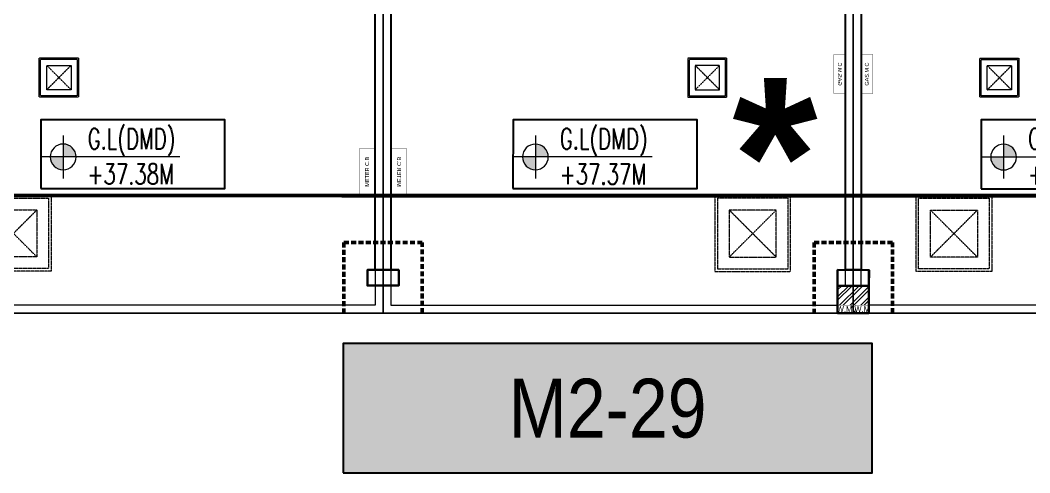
# Model space of a CAD drawing. Header units: centimetres. Extents: x -6122352 to 7132207, y -1694241 to 1947892.
# Drawn here: x 100188 to 113070, y -134505 to -128730 of the extents above; entities that cross this region are included whole.
import ezdxf
from ezdxf.enums import TextEntityAlignment as Align
from ezdxf.xclip import XClip

# ---------------------------------------------------------------- set-up
doc = ezdxf.new("R2010")
doc.units = ezdxf.units.CM
doc.header["$MEASUREMENT"] = 0
doc.header["$XCLIPFRAME"] = 2
for name, pattern in [('23585-XR-AR-END-SETTING OUT PLAN$0$HIDDEN', [0.375, 0.25, -0.125]), ('DASHED2', [0.375, 0.25, -0.125]), ('XR-AR-END-SETTING OUT PLAN$0$23261-XR-AR-SI-GF$0$HIDDEN', [0.375, 0.25, -0.125])]:
    doc.linetypes.add(name, pattern=pattern)
doc.layers.add('08-Compound Wall-4', color=7, linetype='Continuous', lineweight=25, true_color=0xff4405)
for name, color, linetype, lineweight in [('23585-XR-AR-102-6P-GF$0$A-FLOR-XREF', 7, 'Continuous', 9), ('23585-XR-AR-DAMAC PLOT LIMITS$0$1-Mid units', 41, 'Continuous', 5), ('23585-XR-AR-END-SETTING OUT PLAN$0$A-FLOR-UNDR', 8, '23585-XR-AR-END-SETTING OUT PLAN$0$HIDDEN', 5), ('23585-XR-AR-MID-ANNO-GF$0$945-4P-1-101-GROUND FLOOR PLAN$0$XR-MIDDLE-GROUND FLOOR PLAN$0$XR-MIDDLE-GROUND FLOOR PLAN$0$-DR-RW', 6, 'Continuous', 5), ('23585-XR-AR-MID-ANNO-GF$0$945-4P-1-101-GROUND FLOOR PLAN$0$XR-MIDDLE-GROUND FLOOR PLAN$0$XR-MIDDLE-GROUND FLOOR PLAN$0$S-ANNO-TXT', 3, 'Continuous', 25), ('23585-XR-AR-WATER METER$0$A-WALL', 7, 'Continuous', 30), ('23585-XR-AR-WATER METER$0$A-WALL-PATT', 8, 'Continuous', 5), ('23585-XR-AR-WATER METER$0$XR-END-GROUND FLOOR PLAN$0$XR-END-GROUND FLOOR PLAN$0$A-FLOR-PATT_EXT', 8, 'Continuous', 5), ('23585-XR-AR-WATER METER$0$XR-END-GROUND FLOOR PLAN$0$XR-MIDDLE TYPE 2-GROUND FLOOR PLAN$0$XR-MIDDLE-GROUND FLOOR PLAN$0$-DR-RW', 6, 'Continuous', 5), ('23585-XR-AR-WATER METER$0$XR-END-GROUND FLOOR PLAN$0$XR-MIDDLE TYPE 2-GROUND FLOOR PLAN$0$XR-MIDDLE-GROUND FLOOR PLAN$0$S-ANNO-TXT', 3, 'Continuous', 25), ('@ Foundations', 4, 'DASHED2', 50), ('A-ANNO-TEXT', 3, 'Continuous', 25), ('XR-AR-MID-SETTING OUT FOR MASTER$0$23585-XR-AR-MID-GROUND FLOOR$0$A-FLOR-PATT', 8, 'Continuous', 5), ('XR-AR-MID-SETTING OUT FOR MASTER$0$23585-XR-AR-MID-GROUND FLOOR$0$S-COLS', 51, 'Continuous', 40), ('XREF1$0$36-TAGLVL', 23, 'Continuous', 9)]:
    doc.layers.add(name, color=color, linetype=linetype, lineweight=lineweight)
for name, color, linetype in [('23585-XR-AR-BOUNDARY WALLS AND SETBACKS$0$setback', 7, 'XR-AR-END-SETTING OUT PLAN$0$23261-XR-AR-SI-GF$0$HIDDEN'), ('23585-XR-AR-MID-ANNO-GF$0$945-4P-1-101-GROUND FLOOR PLAN$0$XR-MIDDLE-GROUND FLOOR PLAN$0$XR-MIDDLE-GROUND FLOOR PLAN$0$-LPG-CABINET', 6, 'Continuous'), ('@MI-REF LAYER', 7, 'Continuous'), ('B_TH_6', 7, 'Continuous'), ('PANEL-TAGS', 7, 'Continuous'), ('XR-AR-MID-SETTING OUT FOR MASTER$0$23585-XR-AR-MID-GROUND FLOOR$0$GS-HATCH-FLOOR TILE', 251, 'Continuous'), ('XREF1$0$S-LEVELS', 2, 'Continuous'), ('XREF1$0$TYPICAL NEW PROFILE', 3, 'Continuous')]:
    doc.layers.add(name, color=color, linetype=linetype)
doc.styles.add('23585-XR-AR-MID-ANNO-GF$0$SDC-TEXT', font='arial.ttf')
doc.styles.add('23585-XR-AR-WATER METER$0$XR-END-GROUND FLOOR PLAN$0$XR-MIDDLE TYPE 2-GROUND FLOOR PLAN$0$XR-MIDDLE-GROUND FLOOR PLAN$0$Arial_1', font='arial.ttf', dxfattribs={"height": 0.00295059880239521})
doc.styles.add('Arial', font='arialbd.ttf')
doc.styles.add('PANELTAG_STYLE', font='arial.ttf')
doc.styles.add('XREF1$0$DLT_TEXT', font='romans.shx', dxfattribs={"width": 0.7})

# ---------------------------------------------------------------- blocks, each defined once
blk = doc.blocks.new('23585-XR-AR-BOUNDARY WALLS AND SETBACKS')
at = {"layer": '23585-XR-AR-BOUNDARY WALLS AND SETBACKS$0$setback', "ltscale": 40, "const_width": 0.05}
blk.add_lwpolyline([(496542.761499885, 2768867.879312467), (496546.9163714711, 2768872.413671644), (496550.9697508896, 2768876.837449184), (496555.0231508893, 2768881.261249183), (496559.0765508898, 2768885.685049183), (496563.1299508895, 2768890.108849183), (496567.1835986158, 2768894.532501267), (496571.2369508889, 2768898.956249183), (496575.3899178337, 2768903.48878693), (496561.0131773786, 2768916.663024), (496556.8595734588, 2768912.129974612), (496552.8061982173, 2768907.706201631), (496548.7527982172, 2768903.282401632), (496544.6993982168, 2768898.858601631), (496540.6457484073, 2768894.434747273), (496536.5923982172, 2768890.011001631), (496534.4643735274, 2768887.688574685), (496532.5389294206, 2768885.587326551), (496528.384255858, 2768881.052914259), (496542.7614998849, 2768867.879312467)], dxfattribs=at)
blk = doc.blocks.new('A$C9d9485f6')
at = {"layer": 'A-ANNO-TEXT', "rotation": 312.4881850805905}
blk.add_blockref('23585-XR-AR-BOUNDARY WALLS AND SETBACKS', (-2377088.534775567, -1504219.252137818), dxfattribs=at)
blk = doc.blocks.new('23585-XR-AR-DAMAC PLOT LIMITS')
at = {"layer": '23585-XR-AR-DAMAC PLOT LIMITS$0$1-Mid units', "color": 251, "true_color": 0x636466}
for points in [[(496546.5409000004, 2768905.3091), (496550.5943, 2768909.732899999), (496568.2895, 2768893.519099999), (496564.2358999997, 2768889.0955)], [(496542.4874999998, 2768900.885299999), (496546.5409000004, 2768905.3091), (496564.2358999997, 2768889.0955), (496560.1825000001, 2768884.671700001)], [(496538.4338999996, 2768896.4615), (496542.4874999998, 2768900.885299999), (496560.1825000001, 2768884.671700001), (496556.1290999996, 2768880.2479)]]:
    blk.add_lwpolyline(points, close=True, dxfattribs=at)
blk = doc.blocks.new('A$Cf093b529')
at = {"layer": 'A-ANNO-TEXT'}
blk.add_blockref('23585-XR-AR-DAMAC PLOT LIMITS', (-495391.9901121984, -2768603.441896566), dxfattribs=at)
blk = doc.blocks.new('XR-AR-MID-SETTING OUT FOR MASTER$0$23585-XR-AR-MID-GROUND FLOOR$0$945-4P-1-101-GROUND FLOOR PLAN$0$XR-MIDDLE-CAR PARK HATCH')
at = {"layer": 'XR-AR-MID-SETTING OUT FOR MASTER$0$23585-XR-AR-MID-GROUND FLOOR$0$A-FLOR-PATT'}
blk.add_lwpolyline([(9250.002853021142, 100.0129149327577), (9249.99679574091, 5500.000000009181), (15050.00005108526, 5502.664669244065), (15050.00005108526, 100.450321876061)], close=True, dxfattribs=at)
blk = doc.blocks.new('XR-AR-MID-SETTING OUT FOR MASTER$0$23585-XR-AR-MID-GROUND FLOOR$0$A$C08698786')
at = {"layer": 'XR-AR-MID-SETTING OUT FOR MASTER$0$23585-XR-AR-MID-GROUND FLOOR$0$S-COLS', "color": 252, "lineweight": 30}
for points in [[(-200.1009931564331, 549.9997375011444), (199.8990068435669, 549.9997372627258), (199.8990068435669, 349.999737739563), (-200.1009931564331, 349.9997375011444)], [(5799.899006843567, 549.9997372627258), (6199.899006605148, 549.9997370243073), (6199.899006843567, 349.9997375011444), (5799.899006843567, 349.9997372627258)]]:
    blk.add_lwpolyline(points, close=True, dxfattribs=at)
blk = doc.blocks.new('23585-XR-AR-END-SETTING OUT PLAN$0$MH-800')
at = {"ltscale": 5}
for p, q in [((-294.2866479934596, -650.7456844130211), (305.7133520064239, -50.74568441302017)), ((-294.2866479934596, -50.74568441302108), (305.7133520064239, -650.7456844130202))]:
    blk.add_line(p, q, dxfattribs=at)
for points in [[(-476.9225677270265, 131.8902353205449), (-476.9225677270265, -833.381604146587), (488.3492717399907, -833.381604146588), (488.3492717399907, 131.8902353205449)], [(-444.2866479934597, 99.25431558697892), (-444.2866479934596, -800.7456844130211), (455.7133520064239, -800.7456844130202), (455.7133520064241, 99.2543155869771)], [(-294.2866479934596, -50.74568441302108), (-294.2866479934596, -650.7456844130211), (305.7133520064239, -650.7456844130202), (305.7133520064239, -50.74568441302017)]]:
    blk.add_lwpolyline(points, close=True, dxfattribs=at)
blk = doc.blocks.new('XR-AR-MID-SETTING OUT FOR MASTER')
at = {"layer": '23585-XR-AR-MID-ANNO-GF$0$945-4P-1-101-GROUND FLOOR PLAN$0$XR-MIDDLE-GROUND FLOOR PLAN$0$XR-MIDDLE-GROUND FLOOR PLAN$0$-DR-RW', "ltscale": 100, "const_width": 5}
blk.add_lwpolyline([(5900.05176121055, 1500.450321767838), (5700.05176121055, 1500.450321767838), (5700.05176121055, 2100.450321767838), (5900.05176121055, 2100.450321767838)], close=True, dxfattribs=at)
at = {"layer": '23585-XR-AR-MID-ANNO-GF$0$945-4P-1-101-GROUND FLOOR PLAN$0$XR-MIDDLE-GROUND FLOOR PLAN$0$XR-MIDDLE-GROUND FLOOR PLAN$0$-LPG-CABINET', "ltscale": 100, "const_width": 5}
blk.add_lwpolyline([(250.0585004000168, 3300.452212361579), (250.0585004000168, 2800.452212361579), (100.0585004000168, 2800.452212361579), (100.0585004000168, 3300.452212361579)], close=True, dxfattribs=at)
at = {"layer": '08-Compound Wall-4', "ltscale": 100}
blk.add_blockref('XR-AR-MID-SETTING OUT FOR MASTER$0$23585-XR-AR-MID-GROUND FLOOR$0$945-4P-1-101-GROUND FLOOR PLAN$0$XR-MIDDLE-CAR PARK HATCH', (-9150.000085264444, 0.1875896453857422), dxfattribs=at)
at = {"layer": '23585-XR-AR-END-SETTING OUT PLAN$0$A-FLOR-UNDR', "color": 8, "ltscale": 100, "xscale": -0.5182770836547854, "yscale": 0.5182770836547854, "zscale": 0.5182770836547854, "rotation": 270.0000009865863}
blk.add_blockref('23585-XR-AR-END-SETTING OUT PLAN$0$MH-800', (2044.600959901667, 3001.106258045715, -0.002995261741824737), dxfattribs=at)
at = {"layer": '23585-XR-AR-END-SETTING OUT PLAN$0$A-FLOR-UNDR', "color": 8, "ltscale": 100, "xscale": -1, "rotation": 270.0000009865863}
blk.add_blockref('23585-XR-AR-END-SETTING OUT PLAN$0$MH-800', (1633.529236924, 1009.498782204852), dxfattribs=at)
at = {"layer": 'XR-AR-MID-SETTING OUT FOR MASTER$0$23585-XR-AR-MID-GROUND FLOOR$0$GS-HATCH-FLOOR TILE', "color": 8}
blk.add_blockref('XR-AR-MID-SETTING OUT FOR MASTER$0$23585-XR-AR-MID-GROUND FLOOR$0$A$C08698786', (-1.490116119384766e-07, 0), dxfattribs=at)
at = {"layer": '23585-XR-AR-MID-ANNO-GF$0$945-4P-1-101-GROUND FLOOR PLAN$0$XR-MIDDLE-GROUND FLOOR PLAN$0$XR-MIDDLE-GROUND FLOOR PLAN$0$S-ANNO-TXT', "color": 3, "style": '23585-XR-AR-MID-ANNO-GF$0$SDC-TEXT'}
for s, p in [('GAS.M.C', (172.1149954927678, 3050.039734449925)), ('METER C.B', (5795.544322382313, 1802.866097628541))]:
    blk.add_text(s, height=50, rotation=90, dxfattribs=at).set_placement(p, align=Align.MIDDLE)
blk = doc.blocks.new('MID UNIT')
at = {"xscale": 0.001, "yscale": 0.001, "zscale": 0.001}
blk.add_blockref('XR-AR-MID-SETTING OUT FOR MASTER', (0, 0), dxfattribs=at)
blk = doc.blocks.new('TH_6')
at = {"xscale": -1}
blk.add_blockref('MID UNIT', (495826.3053798513, 2769163.996563952), dxfattribs=at)
for p in [(495814.3053798467, 2769163.996563952), (495826.3053798391, 2769163.996563952)]:
    blk.add_blockref('MID UNIT', p)
at = {"insert": (495825.3053798283, 2769166.996563945), "char_height": 2, "attachment_point": 2, "style": 'Arial'}
blk.add_mtext('\\pxqc;*', dxfattribs=at)
blk = doc.blocks.new('A$Ce2a03a74')
at = {"layer": 'B_TH_6', "xscale": 999.9914829579993, "yscale": 999.9914829579993, "zscale": 999.9914829579993}
blk.add_blockref('TH_6', (-495790404.5228079, -2769140733.343811), dxfattribs=at)
blk = doc.blocks.new('23585-XR-AR-WATER METER')
blk.add_wipeout([(-200.00083404560428, 0.45032184000598363), (199.99916595409016, 0.45032184000598363), (199.99374185594934, 350.2358142019075), (-200.0062581437451, 350.2358142019075)])
at = {"layer": '23585-XR-AR-WATER METER$0$A-WALL-PATT'}
h = blk.add_hatch(dxfattribs=at)
h.set_pattern_fill('ANSI32', color=252, scale=10)
h.set_pattern_definition([(44.99999999999999, (-9150.002121202524, -3.605964593589306e-08), (-67.3519209080187, 67.3519209080187), []), (44.99999999999999, (-9105.100821202523, -3.605964593589306e-08), (-67.3519209080187, 67.3519209080187), [])])
h.paths.add_polyline_path([(-200.000834057435, 350.2358142078083), (-200.0008340456043, 99.99997110869299), (-25.08044399994833, 99.9999705669834), (-25.08044400054496, -2.657325239852071e-07), (24.99742407832673, 0.4503218400059268), (24.99742407832673, 100.4503218400059), (199.9991659493535, 100.4503218483005), (199.999165942274, 350.2358141960067)])
at = {"layer": '23585-XR-AR-WATER METER$0$A-WALL'}
blk.add_lwpolyline([(-200.0008340456043, 0.4503218400059268), (199.9991659540901, 0.4503218400059268), (199.9937418559493, 350.2358142019075), (-200.0062581437451, 350.2358142019075)], close=True, dxfattribs=at)
at = {"layer": '23585-XR-AR-WATER METER$0$XR-END-GROUND FLOOR PLAN$0$XR-END-GROUND FLOOR PLAN$0$A-FLOR-PATT_EXT'}
blk.add_line((100.0021185953301, 0), (-100.0021185953301, 0), dxfattribs=at)
at = {"layer": '23585-XR-AR-WATER METER$0$XR-END-GROUND FLOOR PLAN$0$XR-MIDDLE TYPE 2-GROUND FLOOR PLAN$0$XR-MIDDLE-GROUND FLOOR PLAN$0$-DR-RW', "ltscale": 100, "const_width": 5}
for points in [[(-200.0008340753848, -1.630542101338506e-07), (-200.0008340747809, 99.9999712113713), (-25.0804440291322, 99.9999712113713), (-25.08044402972882, -1.630542101338506e-07)], [(24.99742404915014, -6.913469405844808e-07), (24.99742404974677, 99.99997068307857), (199.9178140954027, 99.99997068307857), (199.9178140947988, -6.913469405844808e-07)]]:
    blk.add_lwpolyline(points, close=True, dxfattribs=at)
at = {"layer": '23585-XR-AR-WATER METER$0$XR-END-GROUND FLOOR PLAN$0$XR-MIDDLE TYPE 2-GROUND FLOOR PLAN$0$XR-MIDDLE-GROUND FLOOR PLAN$0$S-ANNO-TXT', "style": '23585-XR-AR-WATER METER$0$XR-END-GROUND FLOOR PLAN$0$XR-MIDDLE TYPE 2-GROUND FLOOR PLAN$0$XR-MIDDLE-GROUND FLOOR PLAN$0$Arial_1', "width": 0.8}
for p in [(-112.1458292370589, 52.01606430610263), (112.8524288874687, 52.0160637778099)]:
    blk.add_text('W.M', height=75, dxfattribs=at).set_placement(p, align=Align.MIDDLE)
blk = doc.blocks.new('A$C4abd1289')
at = {"layer": '08-Compound Wall-4', "ltscale": 100}
for points in [[(0, 0), (200.0021820068359, 4.76837158203125e-07), (199.8981691896915, -4950.000262379646), (-0.1040131151676178, -4950.000261902809)], [(5999.999999701977, 4.76837158203125e-07), (6200.002182662487, -4.76837158203125e-07), (6199.898169249296, -4950.000262379646), (5999.895986706018, -4950.000261902809)]]:
    blk.add_lwpolyline(points, close=True, dxfattribs=at)
blk = doc.blocks.new('23585-XR-AR-MALDIVE-2$0$TH_6')
at = {"ltscale": 10, "xscale": 0.00100002623446598, "yscale": 0.00100002623446598, "zscale": 0.00100002623446598}
blk.add_blockref('A$Ce2a03a74', (495794.6272259735, 2769164.318430193), dxfattribs=at)
at = {"layer": '@ Foundations', "linetype": 'DASHED2', "ltscale": 0.25, "elevation": -5.795124248494134e-09}
blk.add_lwpolyline([(495820.8060889898, 2769164.896139623), (495819.8052786331, 2769164.896139623), (495819.8049000438, 2769163.996139622), (495820.8057104005, 2769163.996139622)], close=True, dxfattribs=at)
at = {"color": 10, "xscale": 0.001000007156229904, "yscale": 0.001000007156229904, "zscale": 0.001000007156229904}
for p in [(495820.205936506, 2769169.49682057), (495826.2059794584, 2769169.497544464)]:
    blk.add_blockref('A$C4abd1289', p, dxfattribs=at)
at = {"layer": '23585-XR-AR-102-6P-GF$0$A-FLOR-XREF', "xscale": 0.001, "yscale": 0.001, "zscale": 0.001}
blk.add_blockref('23585-XR-AR-WATER METER', (495826.3060478546, 2769163.99632595), dxfattribs=at)
at = {"layer": '@ Foundations', "linetype": 'DASHED2', "ltscale": 0.25, "elevation": -5.795124248494134e-09}
blk.add_lwpolyline([(495826.8060889898, 2769164.896139623), (495825.8052786331, 2769164.896139623), (495825.8049000438, 2769163.996139622), (495826.8057104005, 2769163.996139622)], close=True, dxfattribs=at)
blk = doc.blocks.new('A$C3d83a01e')
at = {"color": 1, "true_color": 0xeb0000, "const_width": 0.007999999999999997}
blk.add_lwpolyline([(45.15008030319586, 3.749225288629532e-05), (39.1500754696317, 2.328306436538696e-10), (33.15008298167959, 0.0002450824249535799), (27.15007814858109, 0.0002075911033898592), (21.15007331455126, 0.0001700993161648512), (15.15006848284975, 0.0001326084602624178), (9.150063648354262, 9.511574171483517e-05), (1.485226675868034e-05, 0.000223775627091527), (0, 24.00009564775974), (2.850095984525979, 24.0001518309582), (9.150061142165214, 24.00024956325069), (12.00000966666266, 24.00017063063569), (15.14991851523519, 24.00015193992294), (21.14992334926501, 24.00018943217583), (27.15006329584867, 24.00007946393453), (33.15006813034415, 24.00011695548892), (39.15007296297699, 24.00015444681048), (45.15007779654115, 24.0001919392962), (54.29843115294352, 24.00013734982349), (54.29745082743466, 0.0001673968508839607)], close=True, dxfattribs=at)
blk = doc.blocks.new('XREF1$0$LVL  ATTR')
at = {"color": 7}
blk.add_wipeout([(-0.33727806633866564, 0.38352486299273547), (1.8973092599409713, 0.38352486299273547), (1.8973092599409713, -0.45047952129880775), (-0.33727806633866564, -0.4504795212988073)], dxfattribs=at)
at = {"layer": 'XREF1$0$36-TAGLVL', "extrusion": (-4.888139810645865e-07, 1.406522031717416e-17, 0.9999999999998805)}
h = blk.add_hatch(color=252, dxfattribs=at)
h.paths.add_polyline_path([(-0.06536514837319736, 0.1562500046566129, 0.4142135623730951), (-0.2216151483731973, 4.656612873077392e-09), (-0.06536514837319736, 4.656612873077392e-09)])
h.paths.add_polyline_path([(0.09088485162680264, 4.656612873077392e-09), (-0.06536514837319736, 4.656612873077392e-09), (-0.06536514837319736, -0.1562499953433871, 0.4142135623730951)])
at = {"layer": 'XREF1$0$36-TAGLVL', "extrusion": (-4.888139810645865e-07, 1.406522031717408e-17, 0.9999999999998805)}
for p, q in [((-0.06536515014719235, -0.2604166821887048), (-0.06536515014719235, 0.2604166511446238)), ((1.351057254982072, -1.396983861923218e-08, 5.262988010916589e-07), (-0.3253053234689158, -1.396983861923218e-08, -1.018362459642307e-07))]:
    blk.add_line(p, q, dxfattribs=at)
blk.add_circle((-0.06536514830387681, -4.494034574497252e-25, 3.195139836529895e-08), 0.15625, dxfattribs=at)
at = {"layer": 'XREF1$0$S-LEVELS', "color": 1}
blk.add_lwpolyline([(-0.3372780663386656, 0.3835248629927364), (1.897309259940972, 0.3835248629927364), (1.897309259940972, -0.4504795212988069), (-0.3372780663386656, -0.4504795212988069)], close=True, dxfattribs=at)
at = {"layer": 'XREF1$0$TYPICAL NEW PROFILE', "color": 3, "style": 'XREF1$0$DLT_TEXT', "width": 0.7}
for tag, p in [('+0.00M', (0.2413431143818681, 0.067100426539497, -0.0001437184612911057)), ('S.S.L', (0.2413431143818681, -0.3452672204089993, -0.0001437184612911057))]:
    blk.add_attdef(tag, p, '', height=0.2500000000000001, dxfattribs=at)
blk = doc.blocks.new('A$Ce49f4eae')
at = {"color": 1, "true_color": 0xeb0000, "const_width": 0.008}
blk.add_lwpolyline([(45.15010007313685, 0.5988855022005737), (39.15009523957269, 0.5988480099476874), (33.15010275162058, 0.5990930921398103), (27.15009791898774, 0.5990556008182466), (21.15009308495792, 0.5990181090310216), (15.15008825279074, 0.5989806181751192), (9.150083418760914, 0.5989431259222329), (3.462267341092229e-05, 0.5990717853419483), (1.976994099095464e-05, 24.59894365770742), (2.85011575446697, 24.59899984067306), (9.150080912106205, 24.59909757273272), (12.00002943660365, 24.59901864035055), (15.14993828564184, 24.5989999496378), (21.149943119206, 24.59903744189069), (27.15008306578966, 24.59892747364938), (33.15008790028514, 24.59896496543661), (39.15009273291798, 24.59900245675817), (45.15009756648215, 24.59903994901106), (54.29845092335017, 24.59898535953835), (54.29747059784131, 0.5990154063329101)], close=True, dxfattribs=at)
blk = doc.blocks.new('PANELTAG')
at = {"layer": 'PANEL-TAGS', "color": 1}
blk.add_lwpolyline([(-13.49999999999989, -3.300000000000182), (13.50000000000011, -3.300000000000182), (13.50000000000011, 3.299999999999727), (-13.49999999999989, 3.299999999999727)], close=True, dxfattribs=at)
at = {"layer": 'PANEL-TAGS', "color": 40, "true_color": 0xffd700}
blk.add_solid([(-13.49999999999989, -3.300000000000182), (13.50000000000011, -3.300000000000182), (-13.49999999999989, 3.299999999999727), (13.50000000000011, 3.299999999999727)], dxfattribs=at)
at = {"layer": 'PANEL-TAGS', "color": 5, "style": 'PANELTAG_STYLE', "width": 0.85}
blk.add_attdef('TAGNO', text='', height=3, dxfattribs=at).set_placement((1.13686837721616e-13, -4.547473508864641e-13), align=Align.MIDDLE)

msp = doc.modelspace()

# ---------------------------------------------------------------- block references
at = {"layer": '@MI-REF LAYER', "xscale": 1000, "yscale": 1000, "zscale": 1000}
msp.add_blockref('A$C9d9485f6', (-23958.95045533385, 48155.57226163784), dxfattribs=at)
at = {"layer": 'PANEL-TAGS'}
ref = msp.add_blockref('PANELTAG', (107683.8113429532, -133680.3911755886), dxfattribs=dict(at, xscale=250, yscale=250, zscale=250))
ref.add_attrib('TAGNO', 'M2-29', dxfattribs={"color": 5, "height": 750, "style": 'PANELTAG_STYLE', "width": 0.85}).set_placement((107683.8113429532, -133680.3911755886), align=Align.MIDDLE_CENTER)

# ---------------------------------------------------------------- next in the draw order: block references
at = {"layer": '@MI-REF LAYER'}
ref = msp.add_blockref('23585-XR-AR-MALDIVE-2$0$TH_6', (-496208326.7574779, -2769208174.627168), dxfattribs=dict(at, xscale=1000, yscale=1000, zscale=1000, rotation=359.9898026799146))
XClip(ref).set_block_clipping_path([(495793.21531099593, 2769187.936280817), (495793.2149762735, 2769163.9962983076), (495847.2527617854, 2769163.9963486344), (495847.25306829344, 2769187.9363225577), (495838.30045717536, 2769187.9363762513), (495832.3004524545, 2769187.9363386966), (495826.3004476223, 2769187.9363010433), (495820.3004380227, 2769187.936263551), (495814.3003051635, 2769187.9363737656), (495808.3002954731, 2769187.9363360275), (495805.15532025974, 2769187.9363550907), (495802.30044063367, 2769187.9364336496), (495796.00540770777, 2769187.93633469)])

# ---------------------------------------------------------------- next in the draw order: block references
at = {"layer": '@MI-REF LAYER', "color": 10, "xscale": 1000, "yscale": 1000, "zscale": 1000, "rotation": 359.989802679316}
msp.add_blockref('A$C3d83a01e', (77667.2774733445, -132461.9846023055), dxfattribs=at)

# ---------------------------------------------------------------- next in the draw order: block references
at = {"layer": '@MI-REF LAYER', "color": 7}
ref = msp.add_blockref('XREF1$0$LVL  ATTR', (100804.9006368539, -130474.7078697102, -0.0004145643639391252), dxfattribs=dict(at, xscale=-1051.480567989675, yscale=1051.480567989676, zscale=1051.480567989675, rotation=179.9900706703991))
ref.add_attrib('S.S.L', 'G.L(DMD)', (101047.9643295653, -130374.5783601368, -0.1515317336735395), dxfattribs={"layer": 'XREF1$0$TYPICAL NEW PROFILE', "color": 3, "height": 262.8701419974187, "rotation": 359.9900739614624, "style": 'XREF1$0$DLT_TEXT', "width": 0.7})
ref.add_attrib('+0.00M', '+37.38M ', (101045.6609564395, -130823.9129590842, -0.1515317336735395), dxfattribs={"layer": 'XREF1$0$TYPICAL NEW PROFILE', "color": 3, "height": 262.8701419974187, "rotation": 359.9900739614624, "style": 'XREF1$0$DLT_TEXT', "width": 0.7})
ref = msp.add_blockref('XREF1$0$LVL  ATTR', (106830.6407137245, -130475.1103681825, -0.0004087692396906311), dxfattribs=dict(at, xscale=-1051.480567989675, yscale=1051.480567989676, zscale=1051.480567989675, rotation=179.9900706703991))
ref.add_attrib('S.S.L', 'G.L(DMD)', (107073.7044064359, -130374.9808586092, -0.151525938549291), dxfattribs={"layer": 'XREF1$0$TYPICAL NEW PROFILE', "color": 3, "height": 262.8701419974187, "rotation": 359.9900739614624, "style": 'XREF1$0$DLT_TEXT', "width": 0.7})
ref.add_attrib('+0.00M', '+37.37M ', (107071.40103331, -130824.3154575566, -0.151525938549291), dxfattribs={"layer": 'XREF1$0$TYPICAL NEW PROFILE', "color": 3, "height": 262.8701419974187, "rotation": 359.9900739614624, "style": 'XREF1$0$DLT_TEXT', "width": 0.7})
ref = msp.add_blockref('XREF1$0$LVL  ATTR', (112804.703604793, -130476.5984578131, -0.0004087692396906311), dxfattribs=dict(at, xscale=-1051.480567989675, yscale=1051.480567989676, zscale=1051.480567989675, rotation=179.9900706703991))
ref.add_attrib('S.S.L', 'G.L(DMD)', (113047.7672975043, -130376.4689482398, -0.151525938549291), dxfattribs={"layer": 'XREF1$0$TYPICAL NEW PROFILE', "color": 3, "height": 262.8701419974187, "rotation": 359.9900739614624, "style": 'XREF1$0$DLT_TEXT', "width": 0.7})
ref.add_attrib('+0.00M', '+37.36M ', (113045.4639243785, -130825.8035471872, -0.151525938549291), dxfattribs={"layer": 'XREF1$0$TYPICAL NEW PROFILE', "color": 3, "height": 262.8701419974187, "rotation": 359.9900739614624, "style": 'XREF1$0$DLT_TEXT', "width": 0.7})

# ---------------------------------------------------------------- next in the draw order: block references
at = {"layer": '@MI-REF LAYER', "xscale": 1000, "yscale": 1000, "zscale": 1000, "rotation": 312.4882903633292}
msp.add_blockref('A$Cf093b529', (-891608.7329339073, 539022.7201118186), dxfattribs=at)
at = {"layer": '@MI-REF LAYER', "color": 10, "xscale": 1000, "yscale": 1000, "zscale": 1000, "rotation": 359.9898026783844}
msp.add_blockref('A$Ce49f4eae', (77667.54763645452, -133060.8326698682), dxfattribs=at)

doc.saveas('drawing.dxf')
